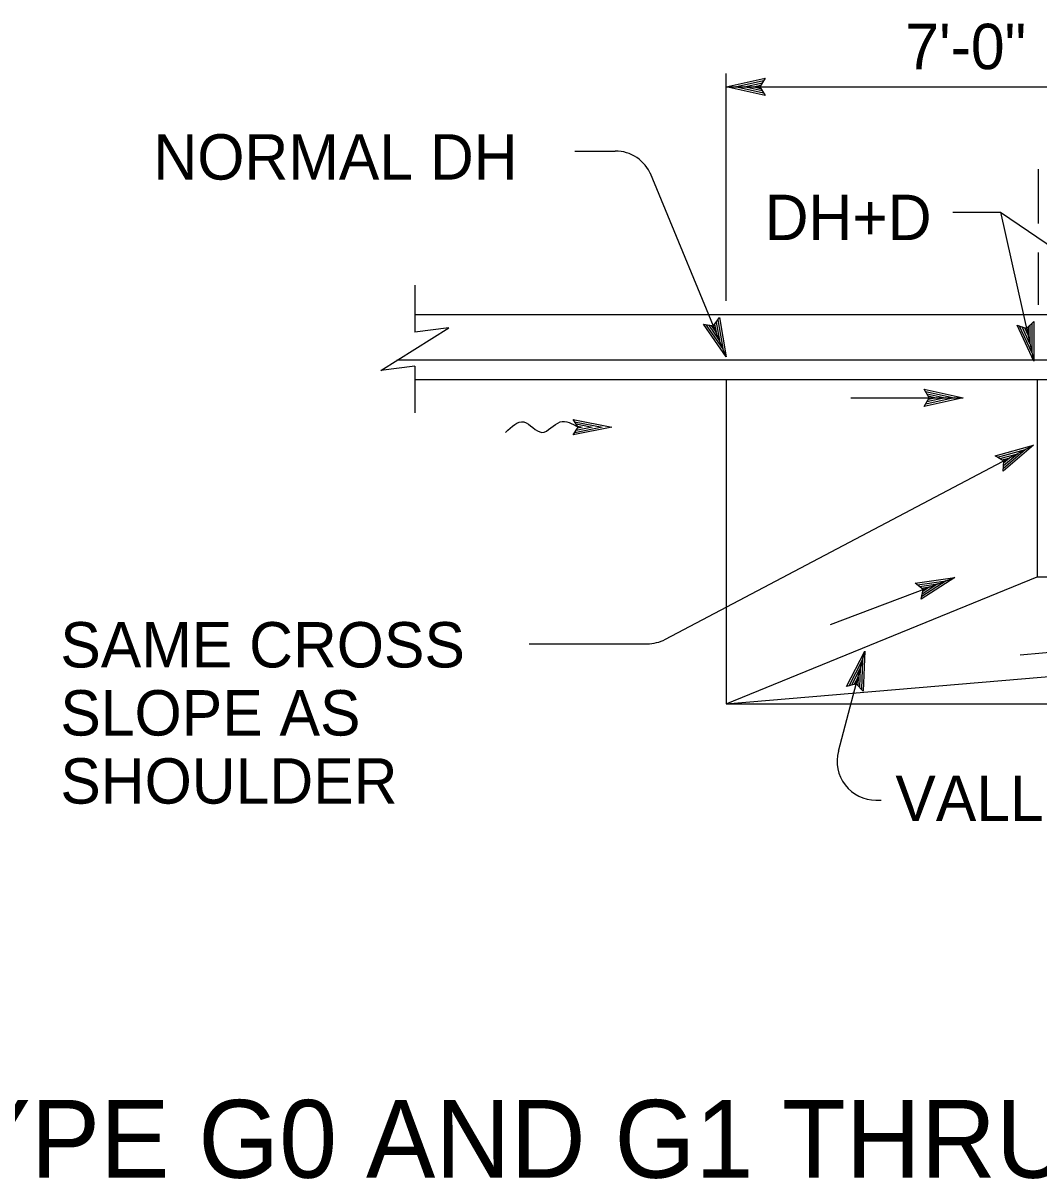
# Model space of a CAD drawing. Extents: x -894 to 866, y -472 to 714.
# Drawn here: x -677.3 to -520.6, y 211 to 389.2 of the extents above; entities that cross this region are included whole.
import ezdxf

# ---------------------------------------------------------------- set-up
doc = ezdxf.new("R2010")
doc.units = 0
for name, color, linetype in [('df_DETAIL-anno', 7, 'Continuous'), ('df_FLOW-LINE', 7, 'Continuous'), ('mc_CURB-GUTTER', 7, 'Continuous'), ('pp_PRESENTATION', 7, 'Continuous'), ('str_Concrete-A', 7, 'Continuous')]:
    doc.layers.add(name, color=color, linetype=linetype)

msp = doc.modelspace()

# ---------------------------------------------------------------- linework, layer by layer
at = {"layer": 'df_DETAIL-anno'}
for p, q in [((-568.87, 346.4), (-568.87, 381.48)), ((-568.87, 379.41), (-562.87, 380.74)), ((-567.48, 379.42), (-563.1, 380.38)), ((-566.11, 379.41), (-563.28, 380.04)), ((-564.72, 379.41), (-563.52, 379.68)), ((-562.87, 380.74), (-563.67, 379.41)), ((-562.87, 380.74), (-562.87, 380.74)), ((-568.87, 379.41), (-488.87, 379.41)), ((-562.87, 378.07), (-568.87, 379.41)), ((-568.87, 379.41), (-568.87, 379.41)), ((-563.09, 378.43), (-567.49, 379.41)), ((-563.32, 378.79), (-566.11, 379.41)), ((-563.5, 379.13), (-564.72, 379.41)), ((-563.67, 379.41), (-562.87, 378.07)), ((-562.87, 378.07), (-562.87, 378.07)), ((-592.24, 369.52), (-585.99, 369.52)), ((-568.86, 337.76), (-580.54, 366.05)), ((-520.68, 358.36), (-520.68, 366.7)), ((-533.89, 360.1), (-526.54, 360.1)), ((-526.54, 360.1), (-521.4, 337.09)), ((-526.54, 360.1), (-494.02, 337.88)), ((-520.68, 345.81), (-520.68, 353.86)), ((-568.86, 337.76), (-572.38, 342.8)), ((-572.38, 342.8), (-572.38, 342.8)), ((-572.38, 342.8), (-570.84, 342.57)), ((-569.39, 339.04), (-571.95, 342.72)), ((-569.91, 340.31), (-571.57, 342.69)), ((-570.43, 341.59), (-571.14, 342.61)), ((-570.84, 342.57), (-569.91, 343.82)), ((-570.65, 342.83), (-570.43, 341.59)), ((-570.4, 343.13), (-569.91, 340.31)), ((-570.15, 343.48), (-569.38, 339.04)), ((-569.91, 343.82), (-569.91, 343.82)), ((-569.91, 343.82), (-568.86, 337.76)), ((-521.4, 337.09), (-524, 342.66)), ((-524, 342.66), (-524, 342.66)), ((-524, 342.66), (-522.53, 342.17)), ((-521.7, 338.45), (-523.6, 342.51)), ((-522, 339.79), (-523.23, 342.41)), ((-522.3, 341.14), (-522.82, 342.26)), ((-522.53, 342.17), (-521.4, 343.24)), ((-522.3, 342.4), (-522.3, 341.14)), ((-522, 342.64), (-522, 339.79)), ((-521.7, 342.95), (-521.7, 338.44)), ((-521.4, 343.24), (-521.4, 343.24)), ((-521.4, 343.24), (-521.4, 337.09)), ((-568.86, 337.76), (-568.86, 337.76)), ((-521.4, 337.09), (-521.4, 337.09)), ((-578.24, 294.21), (-521.46, 324.13)), ((-527.39, 322.52), (-521.46, 324.13)), ((-527.39, 322.52), (-521.46, 324.13)), ((-527.03, 322.3), (-522.68, 323.49)), ((-527.03, 322.3), (-522.68, 323.49)), ((-526.66, 322.09), (-523.9, 322.84)), ((-526.66, 322.09), (-523.9, 322.84)), ((-521.46, 324.13), (-526.15, 320.15)), ((-521.46, 324.13), (-526.15, 320.15)), ((-522.69, 323.48), (-526.11, 320.58)), ((-522.69, 323.48), (-526.11, 320.58)), ((-523.9, 322.84), (-526.11, 320.97)), ((-523.9, 322.84), (-526.11, 320.97)), ((-521.46, 324.13), (-521.46, 324.13)), ((-521.46, 324.13), (-521.46, 324.13)), ((-526.06, 321.7), (-527.39, 322.52)), ((-527.39, 322.52), (-527.39, 322.52)), ((-526.06, 321.7), (-527.39, 322.52)), ((-527.39, 322.52), (-527.39, 322.52)), ((-526.34, 321.87), (-525.13, 322.2)), ((-526.34, 321.87), (-525.13, 322.2)), ((-526.15, 320.15), (-526.06, 321.7)), ((-526.15, 320.15), (-526.06, 321.7)), ((-525.13, 322.2), (-526.07, 321.4)), ((-525.13, 322.2), (-526.07, 321.4)), ((-526.15, 320.16), (-526.15, 320.16)), ((-526.15, 320.16), (-526.15, 320.16)), ((-599.24, 293.52), (-581.04, 293.52)), ((-551.56, 276.95), (-547.47, 292.37)), ((-550.3, 286.92), (-547.47, 292.37)), ((-547.47, 292.37), (-547.72, 286.23)), ((-547.47, 292.37), (-547.47, 292.37)), ((-549.9, 287.03), (-547.82, 291.04)), ((-547.82, 291.03), (-548.01, 286.55)), ((-549.49, 287.17), (-548.18, 289.7)), ((-548.18, 289.7), (-548.3, 286.81)), ((-548.8, 287.35), (-550.3, 286.92)), ((-549.11, 287.25), (-548.53, 288.37)), ((-547.72, 286.23), (-548.8, 287.35)), ((-548.53, 288.37), (-548.58, 287.13)), ((-550.3, 286.92), (-550.3, 286.92)), ((-547.72, 286.23), (-547.72, 286.23)), ((-545.76, 269.41), (-544.98, 269.41))]:
    msp.add_line(p, q, dxfattribs=at)
for centre, start, end in [((-585.99, 363.52), 22.4484, 90), ((-581.04, 299.52), 270, 297.7839), ((-545.76, 275.41), 165.1302, 270)]:
    msp.add_arc(centre, 6, start, end, dxfattribs=at)
at = {"layer": 'df_FLOW-LINE'}
for p, q in [((-592.49, 328.13), (-586.49, 326.93)), ((-591.69, 326.93), (-592.49, 328.13)), ((-586.49, 326.93), (-592.49, 325.73)), ((-592.49, 325.73), (-591.69, 326.93)), ((-592.25, 327.77), (-588.02, 326.92)), ((-588.02, 326.92), (-592.24, 326.08)), ((-592.02, 327.42), (-589.55, 326.93)), ((-589.55, 326.92), (-592.01, 326.43)), ((-591.78, 327.07), (-591.08, 326.92)), ((-591.08, 326.92), (-591.76, 326.79)), ((-591.69, 326.93), (-591.69, 326.93)), ((-586.49, 326.93), (-586.49, 326.93)), ((-592.49, 325.73), (-592.49, 325.73))]:
    msp.add_line(p, q, dxfattribs=at)
msp.add_spline([(-602.89, 326.13), (-600.09, 327.73), (-597.29, 326.13), (-594.49, 327.73), (-591.69, 326.93)], degree=3, dxfattribs=at)
at = {"layer": 'mc_CURB-GUTTER'}
for p, q in [((-616.9, 348.81), (-616.9, 341.6)), ((-379.87, 344.25), (-616.87, 344.25)), ((-379.87, 337.25), (-619.66, 337.25)), ((-616.9, 336.35), (-616.9, 329.13)), ((-379.87, 334.25), (-616.87, 334.25))]:
    msp.add_line(p, q, dxfattribs=at)
msp.add_lwpolyline([(-616.9, 336.35), (-622.15, 335.69), (-611.65, 342.25), (-616.9, 341.6)], dxfattribs=at)
at = {"layer": 'pp_PRESENTATION'}
for p, q in [((-537.53, 331.47), (-538.33, 332.81)), ((-538.33, 332.81), (-538.33, 332.81)), ((-538.33, 332.81), (-532.33, 331.47)), ((-538.11, 332.45), (-533.71, 331.47)), ((-537.88, 332.09), (-535.09, 331.47)), ((-537.7, 331.74), (-536.47, 331.47)), ((-549.64, 331.47), (-532.33, 331.47)), ((-532.33, 331.47), (-538.33, 330.14)), ((-538.33, 330.14), (-537.53, 331.47)), ((-538.33, 330.14), (-538.33, 330.14)), ((-533.72, 331.46), (-538.09, 330.49)), ((-535.09, 331.47), (-537.91, 330.84)), ((-536.47, 331.47), (-537.68, 331.2)), ((-532.33, 331.47), (-532.33, 331.47)), ((-552.78, 296.52), (-533.62, 303.74)), ((-539.71, 302.88), (-533.62, 303.74)), ((-539.38, 302.62), (-534.91, 303.25)), ((-533.62, 303.74), (-538.77, 300.38)), ((-534.92, 303.25), (-538.67, 300.8)), ((-533.62, 303.74), (-533.62, 303.74)), ((-538.49, 301.91), (-539.71, 302.88)), ((-539.71, 302.88), (-539.71, 302.88)), ((-539.04, 302.37), (-536.21, 302.77)), ((-538.77, 300.38), (-538.49, 301.91)), ((-538.75, 302.1), (-537.5, 302.28)), ((-536.21, 302.77), (-538.63, 301.18)), ((-537.5, 302.28), (-538.54, 301.6)), ((-538.77, 300.38), (-538.77, 300.38)), ((-523.52, 291.82), (-502.47, 293.67))]:
    msp.add_line(p, q, dxfattribs=at)
at = {"layer": 'str_Concrete-A'}
for p, q in [((-568.87, 334.25), (-568.87, 284.25)), ((-520.87, 334.25), (-520.87, 303.85)), ((-568.87, 284.25), (-520.87, 303.85)), ((-520.87, 303.85), (-492.87, 303.85)), ((-568.87, 284.25), (-438.87, 295.25)), ((-568.87, 284.25), (-406.87, 284.25))]:
    msp.add_line(p, q, dxfattribs=at)

# ---------------------------------------------------------------- texts
at = {"layer": 'df_DETAIL-anno'}
for s, height, p in [('7\'-0"', 7, (-541.23, 382.14)), ('NORMAL DH', 7, (-657.22, 365.11)), ('DH+D', 7, (-562.93, 355.78)), ('SAME CROSS', 7, (-671.59, 289.87)), ('SLOPE AS', 7, (-671.59, 279.37)), ('SHOULDER', 7, (-671.59, 268.87)), ('VALLEY', 7, (-542.77, 266.19)), ('TYPE G0 AND G1 THRU G6 INLETS ON GRADE', 12, (-696.67, 211.17))]:
    msp.add_text(s, height=height, dxfattribs=at).set_placement(p)

doc.saveas('drawing.dxf')
